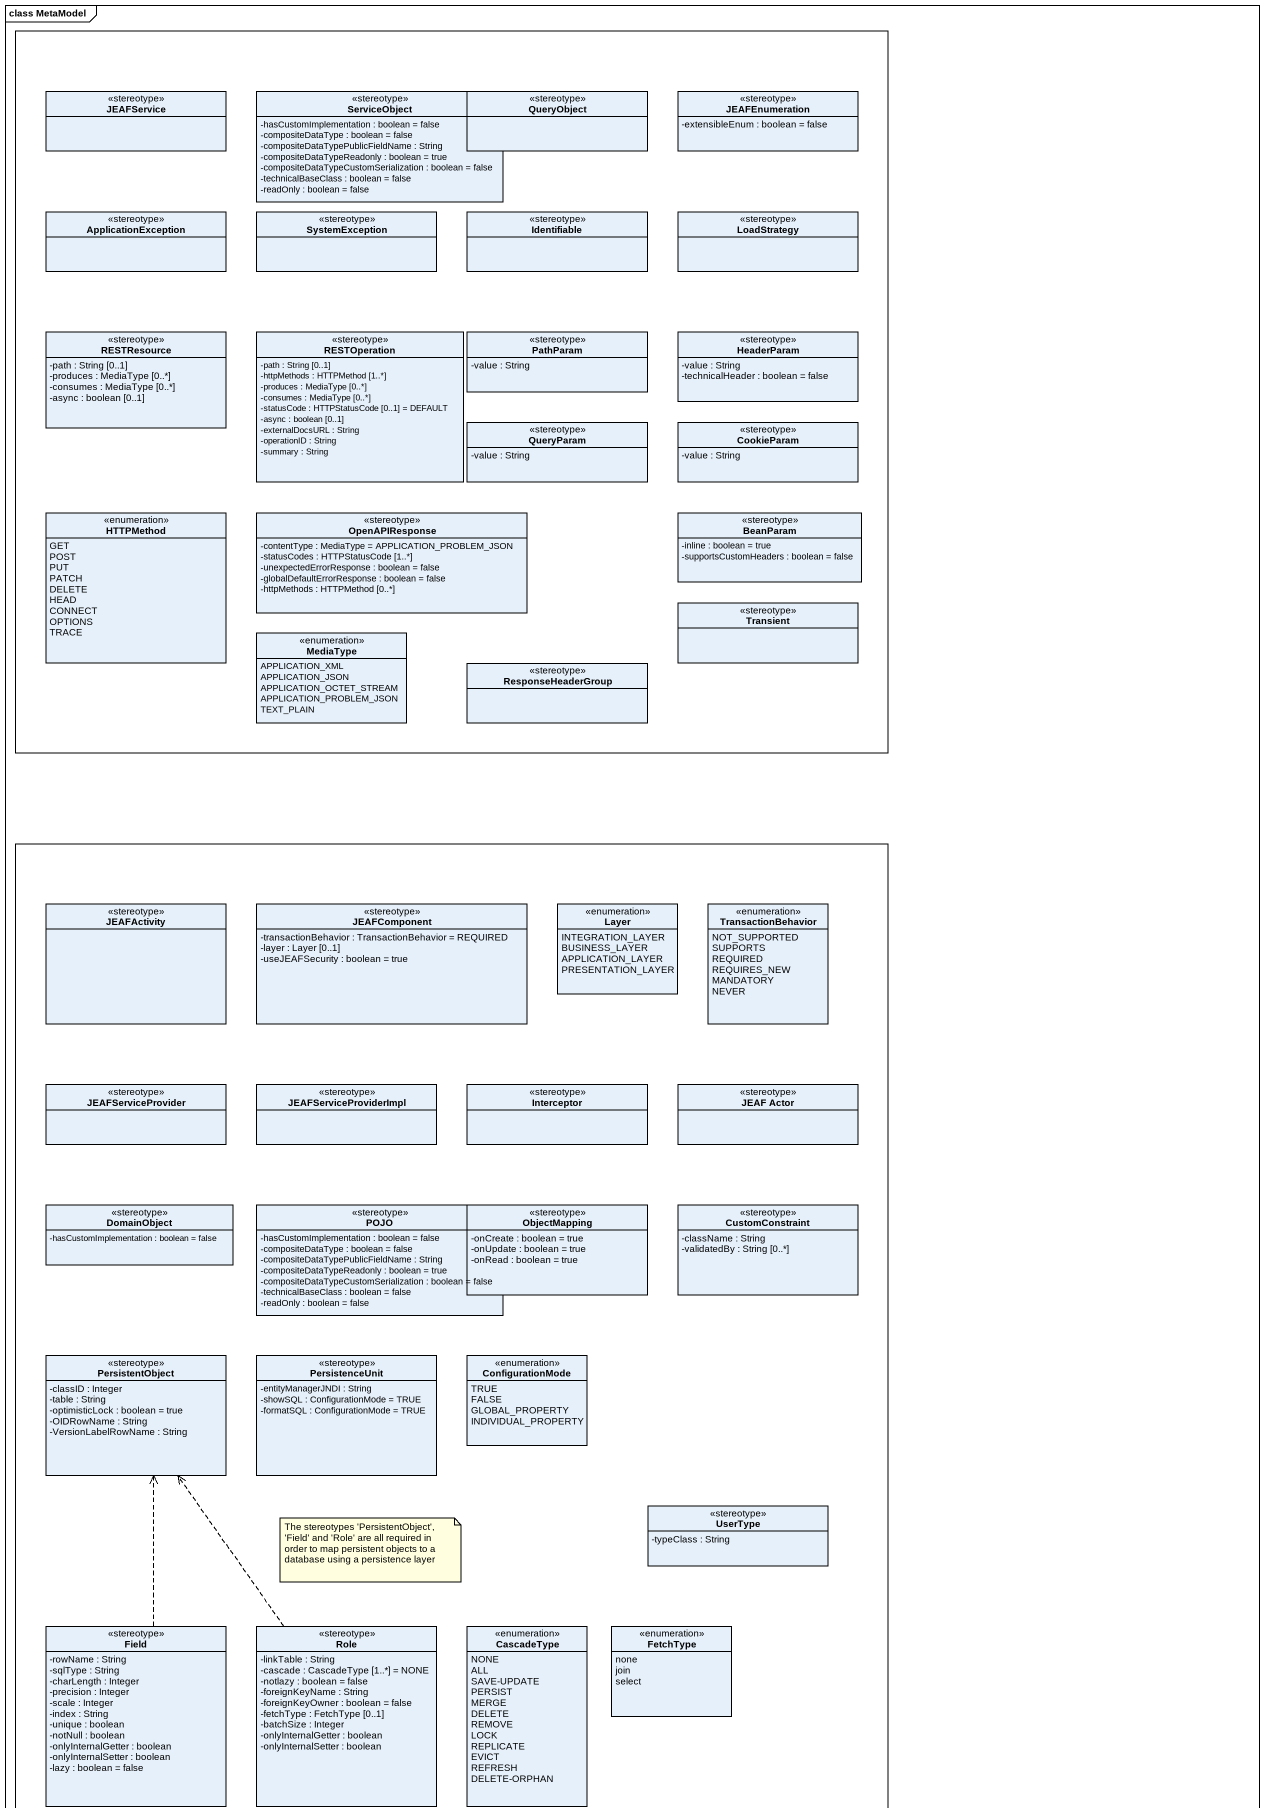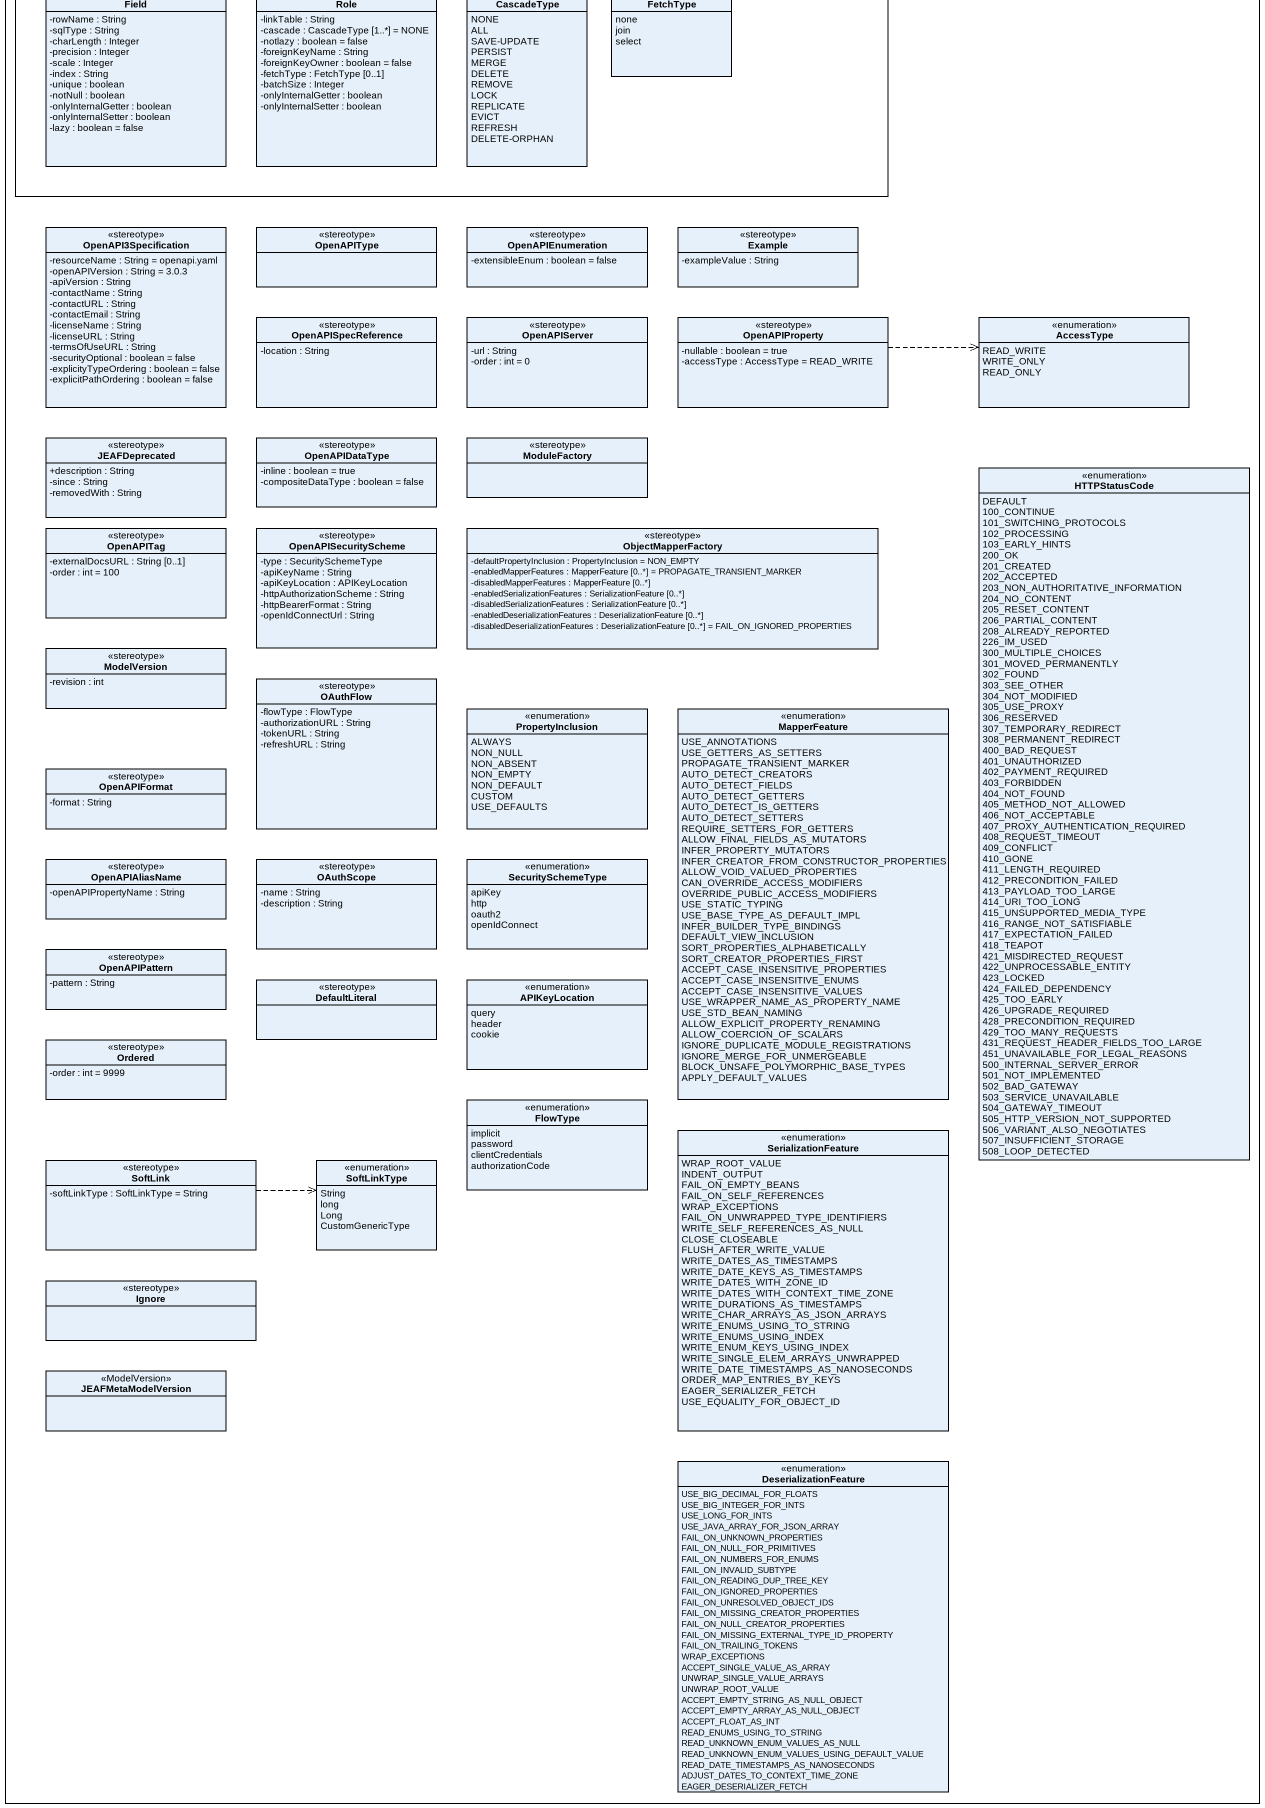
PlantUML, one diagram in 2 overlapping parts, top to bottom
@startuml
mainframe class MetaModel
hide circle
hide empty members
skinparam classAttributeIconSize 0
rectangle " " as rectangle1 {
  class JEAFService <<stereotype>>
  class ServiceObject <<stereotype>> {
    -hasCustomImplementation : boolean = false
    -compositeDataType : boolean = false
    -compositeDataTypePublicFieldName : String
    -compositeDataTypeReadonly : boolean = true
    -compositeDataTypeCustomSerialization : boolean = false
    -technicalBaseClass : boolean = false
    -readOnly : boolean = false
  }
  class QueryObject <<stereotype>>
  class JEAFEnumeration <<stereotype>> {
    -extensibleEnum : boolean = false
  }
  class ApplicationException <<stereotype>>
  class SystemException <<stereotype>>
  class Identifiable <<stereotype>>
  class LoadStrategy <<stereotype>>
  class RESTResource <<stereotype>> {
    -path : String [0..1]
    -produces : MediaType [0..*]
    -consumes : MediaType [0..*]
    -async : boolean [0..1]
  }
  class RESTOperation <<stereotype>> {
    -path : String [0..1]
    -httpMethods : HTTPMethod [1..*]
    -produces : MediaType [0..*]
    -consumes : MediaType [0..*]
    -statusCode : HTTPStatusCode [0..1] = DEFAULT
    -async : boolean [0..1]
    -externalDocsURL : String
    -operationID : String
    -summary : String
  }
  class PathParam <<stereotype>> {
    -value : String
  }
  class HeaderParam <<stereotype>> {
    -value : String
    -technicalHeader : boolean = false
  }
  class QueryParam <<stereotype>> {
    -value : String
  }
  class CookieParam <<stereotype>> {
    -value : String
  }
  enum HTTPMethod {
    GET
    POST
    PUT
    PATCH
    DELETE
    HEAD
    CONNECT
    OPTIONS
    TRACE
  }
  class OpenAPIResponse <<stereotype>> {
    -contentType : MediaType = APPLICATION_PROBLEM_JSON
    -statusCodes : HTTPStatusCode [1..*]
    -unexpectedErrorResponse : boolean = false
    -globalDefaultErrorResponse : boolean = false
    -httpMethods : HTTPMethod [0..*]
  }
  class BeanParam <<stereotype>> {
    -inline : boolean = true
    -supportsCustomHeaders : boolean = false
  }
  class Transient <<stereotype>>
  enum MediaType {
    APPLICATION_XML
    APPLICATION_JSON
    APPLICATION_OCTET_STREAM
    APPLICATION_PROBLEM_JSON
    TEXT_PLAIN
  }
  class ResponseHeaderGroup <<stereotype>>
}
rectangle " " as rectangle2 {
  class JEAFActivity <<stereotype>>
  class JEAFComponent <<stereotype>> {
    -transactionBehavior : TransactionBehavior = REQUIRED
    -layer : Layer [0..1]
    -useJEAFSecurity : boolean = true
  }
  enum Layer {
    INTEGRATION_LAYER
    BUSINESS_LAYER
    APPLICATION_LAYER
    PRESENTATION_LAYER
  }
  enum TransactionBehavior {
    NOT_SUPPORTED
    SUPPORTS
    REQUIRED
    REQUIRES_NEW
    MANDATORY
    NEVER
  }
  class JEAFServiceProvider <<stereotype>>
  class JEAFServiceProviderImpl <<stereotype>>
  class Interceptor <<stereotype>>
  class "JEAF Actor" as JEAF_Actor <<stereotype>>
  class DomainObject <<stereotype>> {
    -hasCustomImplementation : boolean = false
  }
  class POJO <<stereotype>> {
    -hasCustomImplementation : boolean = false
    -compositeDataType : boolean = false
    -compositeDataTypePublicFieldName : String
    -compositeDataTypeReadonly : boolean = true
    -compositeDataTypeCustomSerialization : boolean = false
    -technicalBaseClass : boolean = false
    -readOnly : boolean = false
  }
  class ObjectMapping <<stereotype>> {
    -onCreate : boolean = true
    -onUpdate : boolean = true
    -onRead : boolean = true
  }
  class CustomConstraint <<stereotype>> {
    -className : String
    -validatedBy : String [0..*]
  }
  class PersistentObject <<stereotype>> {
    -classID : Integer
    -table : String
    -optimisticLock : boolean = true
    -OIDRowName : String
    -VersionLabelRowName : String
  }
  class PersistenceUnit <<stereotype>> {
    -entityManagerJNDI : String
    -showSQL : ConfigurationMode = TRUE
    -formatSQL : ConfigurationMode = TRUE
  }
  enum ConfigurationMode {
    TRUE
    FALSE
    GLOBAL_PROPERTY
    INDIVIDUAL_PROPERTY
  }
  class UserType <<stereotype>> {
    -typeClass : String
  }
  class Field <<stereotype>> {
    -rowName : String
    -sqlType : String
    -charLength : Integer
    -precision : Integer
    -scale : Integer
    -index : String
    -unique : boolean
    -notNull : boolean
    -onlyInternalGetter : boolean
    -onlyInternalSetter : boolean
    -lazy : boolean = false
  }
  class Role <<stereotype>> {
    -linkTable : String
    -cascade : CascadeType [1..*] = NONE
    -notlazy : boolean = false
    -foreignKeyName : String
    -foreignKeyOwner : boolean = false
    -fetchType : FetchType [0..1]
    -batchSize : Integer
    -onlyInternalGetter : boolean
    -onlyInternalSetter : boolean
  }
  enum CascadeType {
    NONE
    ALL
    SAVE-UPDATE
    PERSIST
    MERGE
    DELETE
    REMOVE
    LOCK
    REPLICATE
    EVICT
    REFRESH
    DELETE-ORPHAN
  }
  enum FetchType {
    none
    join
    select
  }
}
class OpenAPI3Specification <<stereotype>> {
  -resourceName : String = openapi.yaml
  -openAPIVersion : String = 3.0.3
  -apiVersion : String
  -contactName : String
  -contactURL : String
  -contactEmail : String
  -licenseName : String
  -licenseURL : String
  -termsOfUseURL : String
  -securityOptional : boolean = false
  -explicityTypeOrdering : boolean = false
  -explicitPathOrdering : boolean = false
}
class OpenAPIType <<stereotype>>
class OpenAPIEnumeration <<stereotype>> {
  -extensibleEnum : boolean = false
}
class Example <<stereotype>> {
  -exampleValue : String
}
class OpenAPISpecReference <<stereotype>> {
  -location : String
}
class OpenAPIServer <<stereotype>> {
  -url : String
  -order : int = 0
}
class OpenAPIProperty <<stereotype>> {
  -nullable : boolean = true
  -accessType : AccessType = READ_WRITE
}
enum AccessType {
  READ_WRITE
  WRITE_ONLY
  READ_ONLY
}
class JEAFDeprecated <<stereotype>> {
  +description : String
  -since : String
  -removedWith : String
}
class OpenAPIDataType <<stereotype>> {
  -inline : boolean = true
  -compositeDataType : boolean = false
}
class ModuleFactory <<stereotype>>
enum HTTPStatusCode {
  DEFAULT
  100_CONTINUE
  101_SWITCHING_PROTOCOLS
  102_PROCESSING
  103_EARLY_HINTS
  200_OK
  201_CREATED
  202_ACCEPTED
  203_NON_AUTHORITATIVE_INFORMATION
  204_NO_CONTENT
  205_RESET_CONTENT
  206_PARTIAL_CONTENT
  208_ALREADY_REPORTED
  226_IM_USED
  300_MULTIPLE_CHOICES
  301_MOVED_PERMANENTLY
  302_FOUND
  303_SEE_OTHER
  304_NOT_MODIFIED
  305_USE_PROXY
  306_RESERVED
  307_TEMPORARY_REDIRECT
  308_PERMANENT_REDIRECT
  400_BAD_REQUEST
  401_UNAUTHORIZED
  402_PAYMENT_REQUIRED
  403_FORBIDDEN
  404_NOT_FOUND
  405_METHOD_NOT_ALLOWED
  406_NOT_ACCEPTABLE
  407_PROXY_AUTHENTICATION_REQUIRED
  408_REQUEST_TIMEOUT
  409_CONFLICT
  410_GONE
  411_LENGTH_REQUIRED
  412_PRECONDITION_FAILED
  413_PAYLOAD_TOO_LARGE
  414_URI_TOO_LONG
  415_UNSUPPORTED_MEDIA_TYPE
  416_RANGE_NOT_SATISFIABLE
  417_EXPECTATION_FAILED
  418_TEAPOT
  421_MISDIRECTED_REQUEST
  422_UNPROCESSABLE_ENTITY
  423_LOCKED
  424_FAILED_DEPENDENCY
  425_TOO_EARLY
  426_UPGRADE_REQUIRED
  428_PRECONDITION_REQUIRED
  429_TOO_MANY_REQUESTS
  431_REQUEST_HEADER_FIELDS_TOO_LARGE
  451_UNAVAILABLE_FOR_LEGAL_REASONS
  500_INTERNAL_SERVER_ERROR
  501_NOT_IMPLEMENTED
  502_BAD_GATEWAY
  503_SERVICE_UNAVAILABLE
  504_GATEWAY_TIMEOUT
  505_HTTP_VERSION_NOT_SUPPORTED
  506_VARIANT_ALSO_NEGOTIATES
  507_INSUFFICIENT_STORAGE
  508_LOOP_DETECTED
}
class OpenAPITag <<stereotype>> {
  -externalDocsURL : String [0..1]
  -order : int = 100
}
class OpenAPISecurityScheme <<stereotype>> {
  -type : SecuritySchemeType
  -apiKeyName : String
  -apiKeyLocation : APIKeyLocation
  -httpAuthorizationScheme : String
  -httpBearerFormat : String
  -openIdConnectUrl : String
}
class ObjectMapperFactory <<stereotype>> {
  -defaultPropertyInclusion : PropertyInclusion = NON_EMPTY
  -enabledMapperFeatures : MapperFeature [0..*] = PROPAGATE_TRANSIENT_MARKER
  -disabledMapperFeatures : MapperFeature [0..*]
  -enabledSerializationFeatures : SerializationFeature [0..*]
  -disabledSerializationFeatures : SerializationFeature [0..*]
  -enabledDeserializationFeatures : DeserializationFeature [0..*]
  -disabledDeserializationFeatures : DeserializationFeature [0..*] = FAIL_ON_IGNORED_PROPERTIES
}
class ModelVersion <<stereotype>> {
  -revision : int
}
class OAuthFlow <<stereotype>> {
  -flowType : FlowType
  -authorizationURL : String
  -tokenURL : String
  -refreshURL : String
}
enum PropertyInclusion {
  ALWAYS
  NON_NULL
  NON_ABSENT
  NON_EMPTY
  NON_DEFAULT
  CUSTOM
  USE_DEFAULTS
}
enum MapperFeature {
  USE_ANNOTATIONS
  USE_GETTERS_AS_SETTERS
  PROPAGATE_TRANSIENT_MARKER
  AUTO_DETECT_CREATORS
  AUTO_DETECT_FIELDS
  AUTO_DETECT_GETTERS
  AUTO_DETECT_IS_GETTERS
  AUTO_DETECT_SETTERS
  REQUIRE_SETTERS_FOR_GETTERS
  ALLOW_FINAL_FIELDS_AS_MUTATORS
  INFER_PROPERTY_MUTATORS
  INFER_CREATOR_FROM_CONSTRUCTOR_PROPERTIES
  ALLOW_VOID_VALUED_PROPERTIES
  CAN_OVERRIDE_ACCESS_MODIFIERS
  OVERRIDE_PUBLIC_ACCESS_MODIFIERS
  USE_STATIC_TYPING
  USE_BASE_TYPE_AS_DEFAULT_IMPL
  INFER_BUILDER_TYPE_BINDINGS
  DEFAULT_VIEW_INCLUSION
  SORT_PROPERTIES_ALPHABETICALLY
  SORT_CREATOR_PROPERTIES_FIRST
  ACCEPT_CASE_INSENSITIVE_PROPERTIES
  ACCEPT_CASE_INSENSITIVE_ENUMS
  ACCEPT_CASE_INSENSITIVE_VALUES
  USE_WRAPPER_NAME_AS_PROPERTY_NAME
  USE_STD_BEAN_NAMING
  ALLOW_EXPLICIT_PROPERTY_RENAMING
  ALLOW_COERCION_OF_SCALARS
  IGNORE_DUPLICATE_MODULE_REGISTRATIONS
  IGNORE_MERGE_FOR_UNMERGEABLE
  BLOCK_UNSAFE_POLYMORPHIC_BASE_TYPES
  APPLY_DEFAULT_VALUES
}
class OpenAPIFormat <<stereotype>> {
  -format : String
}
class OpenAPIAliasName <<stereotype>> {
  -openAPIPropertyName : String
}
class OAuthScope <<stereotype>> {
  -name : String
  -description : String
}
enum SecuritySchemeType {
  apiKey
  http
  oauth2
  openIdConnect
}
class OpenAPIPattern <<stereotype>> {
  -pattern : String
}
class DefaultLiteral <<stereotype>>
enum APIKeyLocation {
  query
  header
  cookie
}
class Ordered <<stereotype>> {
  -order : int = 9999
}
enum FlowType {
  implicit
  password
  clientCredentials
  authorizationCode
}
enum SerializationFeature {
  WRAP_ROOT_VALUE
  INDENT_OUTPUT
  FAIL_ON_EMPTY_BEANS
  FAIL_ON_SELF_REFERENCES
  WRAP_EXCEPTIONS
  FAIL_ON_UNWRAPPED_TYPE_IDENTIFIERS
  WRITE_SELF_REFERENCES_AS_NULL
  CLOSE_CLOSEABLE
  FLUSH_AFTER_WRITE_VALUE
  WRITE_DATES_AS_TIMESTAMPS
  WRITE_DATE_KEYS_AS_TIMESTAMPS
  WRITE_DATES_WITH_ZONE_ID
  WRITE_DATES_WITH_CONTEXT_TIME_ZONE
  WRITE_DURATIONS_AS_TIMESTAMPS
  WRITE_CHAR_ARRAYS_AS_JSON_ARRAYS
  WRITE_ENUMS_USING_TO_STRING
  WRITE_ENUMS_USING_INDEX
  WRITE_ENUM_KEYS_USING_INDEX
  WRITE_SINGLE_ELEM_ARRAYS_UNWRAPPED
  WRITE_DATE_TIMESTAMPS_AS_NANOSECONDS
  ORDER_MAP_ENTRIES_BY_KEYS
  EAGER_SERIALIZER_FETCH
  USE_EQUALITY_FOR_OBJECT_ID
}
class SoftLink <<stereotype>> {
  -softLinkType : SoftLinkType = String
}
enum SoftLinkType {
  String
  long
  Long
  CustomGenericType
}
class Ignore <<stereotype>>
class JEAFMetaModelVersion <<ModelVersion>>
enum DeserializationFeature {
  USE_BIG_DECIMAL_FOR_FLOATS
  USE_BIG_INTEGER_FOR_INTS
  USE_LONG_FOR_INTS
  USE_JAVA_ARRAY_FOR_JSON_ARRAY
  FAIL_ON_UNKNOWN_PROPERTIES
  FAIL_ON_NULL_FOR_PRIMITIVES
  FAIL_ON_NUMBERS_FOR_ENUMS
  FAIL_ON_INVALID_SUBTYPE
  FAIL_ON_READING_DUP_TREE_KEY
  FAIL_ON_IGNORED_PROPERTIES
  FAIL_ON_UNRESOLVED_OBJECT_IDS
  FAIL_ON_MISSING_CREATOR_PROPERTIES
  FAIL_ON_NULL_CREATOR_PROPERTIES
  FAIL_ON_MISSING_EXTERNAL_TYPE_ID_PROPERTY
  FAIL_ON_TRAILING_TOKENS
  WRAP_EXCEPTIONS
  ACCEPT_SINGLE_VALUE_AS_ARRAY
  UNWRAP_SINGLE_VALUE_ARRAYS
  UNWRAP_ROOT_VALUE
  ACCEPT_EMPTY_STRING_AS_NULL_OBJECT
  ACCEPT_EMPTY_ARRAY_AS_NULL_OBJECT
  ACCEPT_FLOAT_AS_INT
  READ_ENUMS_USING_TO_STRING
  READ_UNKNOWN_ENUM_VALUES_AS_NULL
  READ_UNKNOWN_ENUM_VALUES_USING_DEFAULT_VALUE
  READ_DATE_TIMESTAMPS_AS_NANOSECONDS
  ADJUST_DATES_TO_CONTEXT_TIME_ZONE
  EAGER_DESERIALIZER_FETCH
}
Field .up.> PersistentObject
Role .up.> PersistentObject
OpenAPIProperty .right.> AccessType
SoftLink .right.> SoftLinkType
note as N1
  The stereotypes 'PersistentObject', 'Field' and 'Role' are all required in order to map persistent objects to a database using a persistence layer
end note
@enduml
